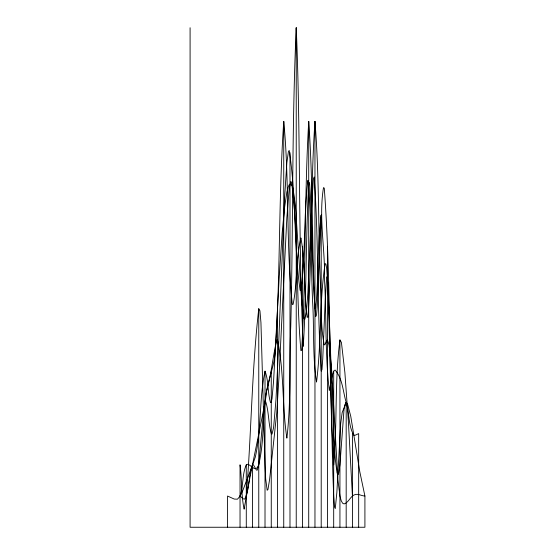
<?xml version="1.0" encoding="UTF-8"?>
<svg xmlns="http://www.w3.org/2000/svg" width="555" height="555" viewBox="0 0 555 555"><rect width="100%" height="100%" fill="white"/><g stroke="black" fill="none" stroke-linecap="round" stroke-linejoin="round"><path stroke-width="0.83" d="M240.037 527.25L240.037 464.812C242.07 479.527 241.016 494.658 244.124 509.185C250.43 472.021 258.97 435.058 265.796 397.893C266.851 382.527 273.726 368.555 275.155 353.375C280.483 276.168 278.492 198.593 283.744 121.406C289.592 182.172 285.88 243.791 292.332 304.535L293.109 304.348C297.529 282.488 295.655 259.483 300.914 237.908C305.611 263.951 303.668 290.98 307.158 317.273L307.942 317.238C312.368 252.067 310.522 186.57 314.962 121.406C319.312 175.567 318.175 230.165 320.429 284.479C321.921 304.522 320.117 325.223 324.293 344.926L325.07 344.405L326.645 340.659L327.45 339.938L329.08 345.106L331.495 367.479L337.898 479.7L339.938 496.031L341.193 500.686L342.588 503.191L344.1 503.947C349.116 502.4 350.351 495.546 355.658 494.38C358.877 493.908 361.735 495.962 364.912 496.031L364.912 527.25L190.088 527.25L190.088 27.75M246.281 496.031C251.408 433.67 251.713 370.893 258.769 308.719L259.941 310.779L260.94 322.566L265.012 464.812L265.685 478.896L267.17 490.287L267.968 489.468L269.605 479.534L276.73 413.114L279.047 376.11L286.866 217.629L289.21 188.832L290.764 181.596L291.548 182.165C298.798 237.963 295.926 294.656 300.914 350.677L301.691 350.33C306.069 274.108 304.293 197.622 308.719 121.406C313.145 183.677 311.771 246.337 314.962 308.719L315.733 308.205C318.695 277.243 317.314 245.893 321.206 215.062L317.314 305.819L316.53 314.997L315.746 316.614C311.501 272.04 312.944 227.127 309.503 182.498L308.719 183.844C305.715 237.956 306.651 292.242 303.252 346.327C298.208 240.266 300.741 133.866 296.231 27.75C291.798 127.15 293.241 226.808 290.764 326.284C289.155 363.476 291.257 401.175 286.873 438.131C281.995 405.656 284.299 372.1 277.5 339.938L276.73 340.09C272.692 357.094 271.381 374.743 266.4 391.594C262.05 417.589 264.853 444.812 257.208 470.168L256.424 470.085L253.302 464.618L252.525 464.812C248.175 475.739 249.889 488.573 244.713 499.118L243.152 498.848L240.037 496.031C243.569 485.951 241.98 474.608 246.281 464.812L247.565 464.244L249.042 464.806L254.1 468.42L255.779 468.663L257.36 467.622L258.769 464.812L263.452 412.58L265.012 402.375L265.789 401.924C268.904 412.198 268.384 423.243 271.256 433.594L272.04 434.065L273.601 427.551L275.939 400.238L278.277 353.632L284.528 198.711L286.866 162.684L288.427 151.55L289.21 150.46C296.405 196.623 293.47 244.11 300.137 290.418L300.914 290.438C305.673 253.961 303.523 216.818 307.935 180.306C311.966 220.64 310.807 261.495 312.625 302.017C314.255 328.553 312.458 355.887 316.523 382.062C321.512 342.789 319.201 302.746 325.119 263.59L325.903 264.027L326.68 268.53L328.227 290.279L332.903 475.198L333.694 496.031L334.485 506.819L335.275 508.588L336.857 492.507L340.68 423.652L342.151 412.629L346.181 402.375C342.948 391.698 342.692 378.565 335.067 370.039L333.694 371.156L332.521 374.59L329.288 390.366C324.966 353.632 326.569 316.059 324.495 279.047C325.223 248.515 318.563 217.935 323.503 187.604L324.273 188.138C331.092 280.157 328.553 372.683 333.694 464.812C337.391 423.354 334.554 381.285 339.938 339.938L341.429 342.477L344.877 372.467L348.394 421.862L352.425 496.031M364.912 496.031L359.8 471.743L350.767 416.354L347.569 404.033L346.181 402.375L345.002 404.456L344.003 409.75L339.938 464.812L338.543 473.977L337.78 474.712L336.989 472.673L335.345 459.63L333.694 433.594L328.22 291.077L327.45 277.5L326.673 276.848L325.112 302.191L322.767 358.662L321.99 369.568L321.206 371.156C316.974 306.52 318.785 241.564 314.185 176.955L313.402 178.897L311.841 202.235L307.935 292.332L306.374 312.049L304.813 319.271L304.036 318.487L303.252 314.928L301.691 300.04L295.454 206.03L293.109 188.943L292.332 186.078L290.771 183.677L289.204 184.753L288.427 186.411L286.866 192.21L284.521 207.82L282.183 232.788L279.061 279.991L273.587 381.077L272.033 398.504L271.256 402.375L270.486 402.486C267.496 392.309 268.773 381.001 265.012 371.156C258.991 399.322 261.689 428.897 255.307 457.07C252.719 464.639 249.799 472.09 247.093 479.617C244.013 486.083 242.577 494.061 237.436 499.188L234.231 499.063L227.55 496.031L227.55 527.25M346.181 527.25L346.181 402.375C349.594 412.948 348.124 425.734 353.854 435.252L355.436 435.141L358.669 433.594L358.669 527.25M352.425 433.594L352.425 527.25M339.938 339.938L339.938 527.25M333.694 371.156L333.694 527.25M327.45 246.281L327.45 527.25M321.206 215.062L321.206 527.25M314.962 121.406L314.962 527.25M308.719 121.406L308.719 527.25M302.475 246.281L302.475 527.25M296.231 27.75L296.231 527.25M289.988 152.625L289.988 527.25M283.744 121.406L283.744 527.25M277.5 308.719L277.5 527.25M271.256 371.156L271.256 527.25M265.012 371.156L265.012 527.25M258.769 308.719L258.769 527.25M252.525 464.812L252.525 527.25M246.281 464.812L246.281 527.25"/></g></svg>
